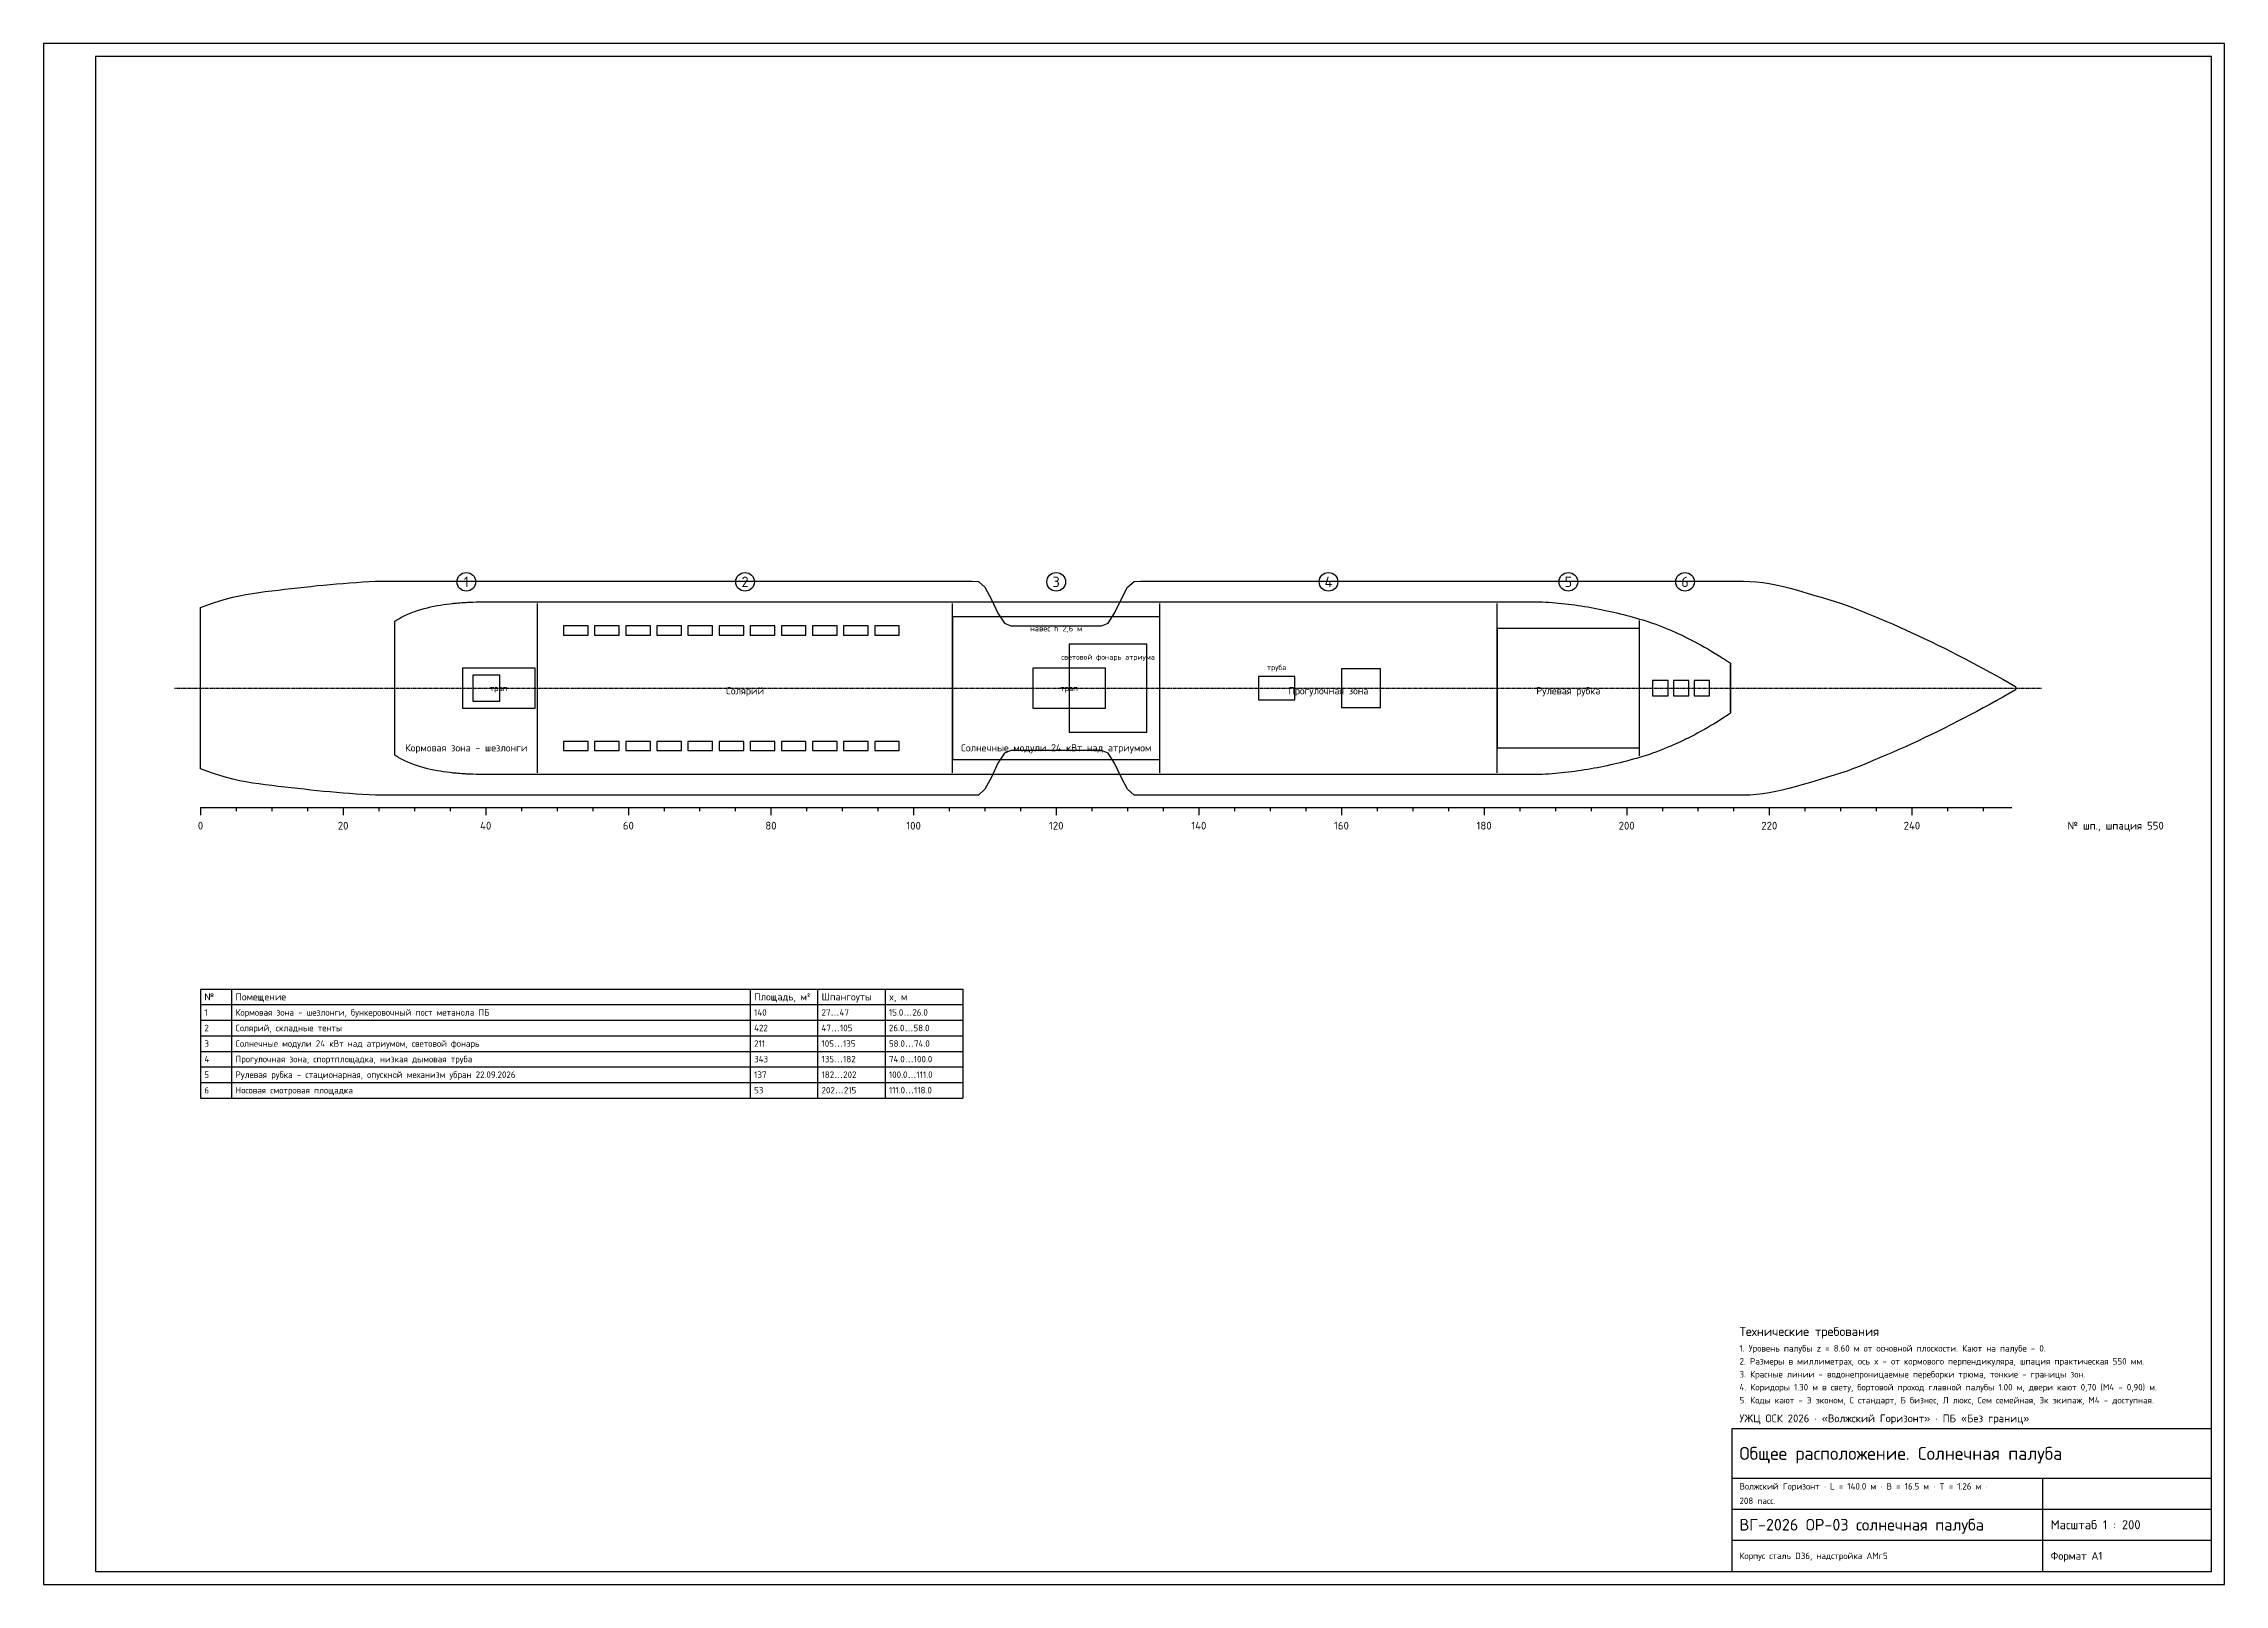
# Model space of a CAD drawing. Header units: millimetres. Extents: x -12100 to 156100, y -69100 to 49700.
import ezdxf
from ezdxf.enums import TextEntityAlignment as Align

# ---------------------------------------------------------------- set-up
doc = ezdxf.new("R2010")
doc.units = ezdxf.units.MM
doc.linetypes.add('CENTER', pattern=[5.08, 3.175, -0.635, 0.635, -0.635])
for name, color, linetype in [('00_РАМКА', 7, 'Continuous'), ('01_ОБШИВКА', 7, 'Continuous'), ('02_ПАЛУБЫ', 4, 'Continuous'), ('05_ОБОРУДОВАНИЕ', 5, 'Continuous'), ('06_ПОМЕЩЕНИЯ', 8, 'Continuous'), ('07_ОСИ', 2, 'CENTER'), ('08_ТЕКСТ', 7, 'Continuous'), ('09_РАЗМЕРЫ', 6, 'Continuous'), ('12_ТРАПЫ_ЛИФТЫ', 6, 'Continuous'), ('14_МЕБЕЛЬ', 252, 'Continuous')]:
    doc.layers.add(name, color=color, linetype=linetype)
doc.styles.add('ГОСТ', font='isocpeur.ttf')

msp = doc.modelspace()

# ---------------------------------------------------------------- linework, layer by layer
at = {"layer": '00_РАМКА'}
for p, q in [((0, -23200), (58800, -23200)), ((0, -23200), (0, -31600)), ((2400, -23200), (2400, -31600)), ((42400, -23200), (42400, -31600)), ((47600, -23200), (47600, -31600)), ((52800, -23200), (52800, -31600)), ((58800, -23200), (58800, -31600)), ((0, -24400), (58800, -24400)), ((0, -25600), (58800, -25600)), ((0, -26800), (58800, -26800)), ((0, -28000), (58800, -28000)), ((0, -29200), (58800, -29200)), ((0, -30400), (58800, -30400)), ((0, -31600), (58800, -31600)), ((118100, -60900), (155100, -60900)), ((142100, -68100), (142100, -60900)), ((118100, -63300), (155100, -63300)), ((118100, -65700), (155100, -65700))]:
    msp.add_line(p, q, dxfattribs=at)
for points in [[(-12100, -69100), (156100, -69100), (156100, 49700), (-12100, 49700)], [(-8100, -68100), (155100, -68100), (155100, 48700), (-8100, 48700)], [(118100, -68100), (155100, -68100), (155100, -57100), (118100, -57100)]]:
    msp.add_lwpolyline(points, close=True, dxfattribs=at)
at = {"layer": '01_ОБШИВКА'}
msp.add_lwpolyline([(0, 6210), (500, 6397), (1000, 6573), (1500, 6736), (2000, 6884), (2500, 7016), (3000, 7131), (3500, 7228), (4000, 7312), (4500, 7386), (5000, 7452), (5500, 7513), (6000, 7571), (6500, 7627), (7000, 7684), (7500, 7741), (8000, 7798), (8500, 7854), (9000, 7907), (9500, 7957), (10000, 8002), (10500, 8043), (11000, 8082), (11500, 8122), (12000, 8161), (12500, 8195), (13000, 8223), (13500, 8242), (14000, 8249), (14500, 8249), (15000, 8249), (15500, 8249), (16000, 8249), (16500, 8249), (17000, 8249), (17500, 8250), (18000, 8250), (18500, 8250), (19000, 8250), (19500, 8250), (20000, 8250), (20500, 8250), (21000, 8250), (21500, 8250), (22000, 8250), (22500, 8250), (23000, 8250), (23500, 8250), (24000, 8250), (24500, 8250), (25000, 8250), (25500, 8250), (26000, 8250), (26500, 8250), (27000, 8250), (27500, 8250), (28000, 8250), (28500, 8250), (29000, 8250), (29500, 8250), (30000, 8250), (30500, 8250), (31000, 8250), (31500, 8250), (32000, 8250), (32500, 8250), (33000, 8250), (33500, 8250), (34000, 8250), (34500, 8250), (35000, 8250), (35500, 8250), (36000, 8250), (36500, 8250), (37000, 8250), (37500, 8250), (38000, 8250), (38500, 8250), (39000, 8250), (39500, 8250), (40000, 8250), (40500, 8250), (41000, 8250), (41500, 8250), (42000, 8250), (42500, 8250), (43000, 8250), (43500, 8250), (44000, 8250), (44500, 8250), (45000, 8250), (45500, 8250), (46000, 8250), (46500, 8250), (47000, 8250), (47500, 8250), (48000, 8250), (48500, 8250), (49000, 8250), (49500, 8250), (50000, 8250), (50500, 8250), (51000, 8250), (51500, 8250), (52000, 8250), (52500, 8250), (53000, 8250), (53500, 8250), (54000, 8250), (54500, 8250), (55000, 8250), (55500, 8250), (56000, 8250), (56500, 8250), (57000, 8250), (57500, 8250), (58000, 8250), (58500, 8250), (59000, 8250), (59500, 8250), (60000, 8236), (60500, 7782), (61000, 6848), (61500, 5791), (62000, 5013), (62500, 4800), (63000, 4800), (63500, 4800), (64000, 4800), (64500, 4800), (65000, 4800), (65500, 4800), (66000, 4800), (66500, 4800), (67000, 4800), (67500, 4800), (68000, 4800), (68500, 4800), (69000, 4800), (69500, 4800), (70000, 5013), (70500, 5791), (71000, 6848), (71500, 7782), (72000, 8236), (72500, 8250), (73000, 8250), (73500, 8250), (74000, 8250), (74500, 8250), (75000, 8250), (75500, 8250), (76000, 8250), (76500, 8250), (77000, 8250), (77500, 8250), (78000, 8250), (78500, 8250), (79000, 8250), (79500, 8250), (80000, 8250), (80500, 8250), (81000, 8250), (81500, 8250), (82000, 8250), (82500, 8250), (83000, 8250), (83500, 8250), (84000, 8250), (84500, 8250), (85000, 8250), (85500, 8250), (86000, 8250), (86500, 8250), (87000, 8250), (87500, 8250), (88000, 8250), (88500, 8250), (89000, 8250), (89500, 8250), (90000, 8250), (90500, 8250), (91000, 8250), (91500, 8250), (92000, 8250), (92500, 8250), (93000, 8250), (93500, 8250), (94000, 8250), (94500, 8250), (95000, 8250), (95500, 8250), (96000, 8250), (96500, 8250), (97000, 8250), (97500, 8250), (98000, 8250), (98500, 8250), (99000, 8250), (99500, 8250), (100000, 8250), (100500, 8250), (101000, 8250), (101500, 8250), (102000, 8250), (102500, 8250), (103000, 8250), (103500, 8250), (104000, 8250), (104500, 8250), (105000, 8250), (105500, 8250), (106000, 8250), (106500, 8250), (107000, 8250), (107500, 8250), (108000, 8250), (108500, 8250), (109000, 8250), (109500, 8250), (110000, 8250), (110500, 8250), (111000, 8250), (111500, 8250), (112000, 8250), (112500, 8250), (113000, 8250), (113500, 8250), (114000, 8250), (114500, 8250), (115000, 8250), (115500, 8250), (116000, 8250), (116500, 8250), (117000, 8250), (117500, 8250), (118000, 8250), (118500, 8250), (119000, 8250), (119500, 8237), (120000, 8200), (120500, 8141), (121000, 8062), (121500, 7966), (122000, 7856), (122500, 7732), (123000, 7599), (123500, 7457), (124000, 7310), (124500, 7160), (125000, 7008), (125500, 6859), (126000, 6712), (126500, 6558), (127000, 6385), (127500, 6198), (128000, 5999), (128500, 5794), (129000, 5585), (129500, 5378), (130000, 5169), (130500, 4954), (131000, 4734), (131500, 4509), (132000, 4280), (132500, 4048), (133000, 3813), (133500, 3574), (134000, 3330), (134500, 3082), (135000, 2830), (135500, 2574), (136000, 2315), (136500, 2053), (137000, 1788), (137500, 1519), (138000, 1246), (138500, 970), (139000, 690), (139500, 406), (140000, 119), (140000, -119), (139500, -406), (139000, -690), (138500, -970), (138000, -1246), (137500, -1519), (137000, -1788), (136500, -2053), (136000, -2315), (135500, -2574), (135000, -2830), (134500, -3082), (134000, -3330), (133500, -3574), (133000, -3813), (132500, -4048), (132000, -4280), (131500, -4509), (131000, -4734), (130500, -4954), (130000, -5169), (129500, -5378), (129000, -5585), (128500, -5794), (128000, -5999), (127500, -6198), (127000, -6385), (126500, -6558), (126000, -6712), (125500, -6859), (125000, -7008), (124500, -7160), (124000, -7310), (123500, -7457), (123000, -7599), (122500, -7732), (122000, -7856), (121500, -7966), (121000, -8062), (120500, -8141), (120000, -8200), (119500, -8237), (119000, -8250), (118500, -8250), (118000, -8250), (117500, -8250), (117000, -8250), (116500, -8250), (116000, -8250), (115500, -8250), (115000, -8250), (114500, -8250), (114000, -8250), (113500, -8250), (113000, -8250), (112500, -8250), (112000, -8250), (111500, -8250), (111000, -8250), (110500, -8250), (110000, -8250), (109500, -8250), (109000, -8250), (108500, -8250), (108000, -8250), (107500, -8250), (107000, -8250), (106500, -8250), (106000, -8250), (105500, -8250), (105000, -8250), (104500, -8250), (104000, -8250), (103500, -8250), (103000, -8250), (102500, -8250), (102000, -8250), (101500, -8250), (101000, -8250), (100500, -8250), (100000, -8250), (99500, -8250), (99000, -8250), (98500, -8250), (98000, -8250), (97500, -8250), (97000, -8250), (96500, -8250), (96000, -8250), (95500, -8250), (95000, -8250), (94500, -8250), (94000, -8250), (93500, -8250), (93000, -8250), (92500, -8250), (92000, -8250), (91500, -8250), (91000, -8250), (90500, -8250), (90000, -8250), (89500, -8250), (89000, -8250), (88500, -8250), (88000, -8250), (87500, -8250), (87000, -8250), (86500, -8250), (86000, -8250), (85500, -8250), (85000, -8250), (84500, -8250), (84000, -8250), (83500, -8250), (83000, -8250), (82500, -8250), (82000, -8250), (81500, -8250), (81000, -8250), (80500, -8250), (80000, -8250), (79500, -8250), (79000, -8250), (78500, -8250), (78000, -8250), (77500, -8250), (77000, -8250), (76500, -8250), (76000, -8250), (75500, -8250), (75000, -8250), (74500, -8250), (74000, -8250), (73500, -8250), (73000, -8250), (72500, -8250), (72000, -8236), (71500, -7782), (71000, -6848), (70500, -5791), (70000, -5013), (69500, -4800), (69000, -4800), (68500, -4800), (68000, -4800), (67500, -4800), (67000, -4800), (66500, -4800), (66000, -4800), (65500, -4800), (65000, -4800), (64500, -4800), (64000, -4800), (63500, -4800), (63000, -4800), (62500, -4800), (62000, -5013), (61500, -5791), (61000, -6848), (60500, -7782), (60000, -8236), (59500, -8250), (59000, -8250), (58500, -8250), (58000, -8250), (57500, -8250), (57000, -8250), (56500, -8250), (56000, -8250), (55500, -8250), (55000, -8250), (54500, -8250), (54000, -8250), (53500, -8250), (53000, -8250), (52500, -8250), (52000, -8250), (51500, -8250), (51000, -8250), (50500, -8250), (50000, -8250), (49500, -8250), (49000, -8250), (48500, -8250), (48000, -8250), (47500, -8250), (47000, -8250), (46500, -8250), (46000, -8250), (45500, -8250), (45000, -8250), (44500, -8250), (44000, -8250), (43500, -8250), (43000, -8250), (42500, -8250), (42000, -8250), (41500, -8250), (41000, -8250), (40500, -8250), (40000, -8250), (39500, -8250), (39000, -8250), (38500, -8250), (38000, -8250), (37500, -8250), (37000, -8250), (36500, -8250), (36000, -8250), (35500, -8250), (35000, -8250), (34500, -8250), (34000, -8250), (33500, -8250), (33000, -8250), (32500, -8250), (32000, -8250), (31500, -8250), (31000, -8250), (30500, -8250), (30000, -8250), (29500, -8250), (29000, -8250), (28500, -8250), (28000, -8250), (27500, -8250), (27000, -8250), (26500, -8250), (26000, -8250), (25500, -8250), (25000, -8250), (24500, -8250), (24000, -8250), (23500, -8250), (23000, -8250), (22500, -8250), (22000, -8250), (21500, -8250), (21000, -8250), (20500, -8250), (20000, -8250), (19500, -8250), (19000, -8250), (18500, -8250), (18000, -8250), (17500, -8250), (17000, -8249), (16500, -8249), (16000, -8249), (15500, -8249), (15000, -8249), (14500, -8249), (14000, -8249), (13500, -8242), (13000, -8223), (12500, -8195), (12000, -8161), (11500, -8122), (11000, -8082), (10500, -8043), (10000, -8002), (9500, -7957), (9000, -7907), (8500, -7854), (8000, -7798), (7500, -7741), (7000, -7684), (6500, -7627), (6000, -7571), (5500, -7513), (5000, -7452), (4500, -7386), (4000, -7312), (3500, -7228), (3000, -7131), (2500, -7016), (2000, -6884), (1500, -6736), (1000, -6573), (500, -6397), (0, -6210)], close=True, dxfattribs=at)
at = {"layer": '02_ПАЛУБЫ'}
for points in [[(15000, 5167), (15150, 5267), (15250, 5330), (15300, 5360), (15450, 5446), (15500, 5474), (15600, 5526), (15750, 5601), (16000, 5716), (16250, 5819), (16500, 5912), (16750, 5997), (17000, 6074), (17250, 6144), (17500, 6207), (17750, 6265), (18000, 6317), (18250, 6365), (18500, 6408), (18750, 6446), (19000, 6481), (19250, 6511), (19400, 6528), (19500, 6539), (19550, 6544), (19700, 6558), (19750, 6563), (19850, 6571), (20000, 6583), (20150, 6595), (20250, 6601), (20300, 6605), (20450, 6614), (20500, 6617), (20600, 6622), (20750, 6630), (21000, 6640), (21250, 6649), (21500, 6655), (21750, 6660), (22000, 6663), (22250, 6665), (22500, 6666), (22750, 6667), (23000, 6667), (23250, 6667), (23500, 6667), (23750, 6667), (24000, 6667), (24500, 6667), (25000, 6667), (25500, 6667), (26000, 6667), (26500, 6667), (27000, 6667), (27500, 6667), (28000, 6667), (28500, 6667), (29000, 6667), (29500, 6667), (30000, 6667), (30500, 6667), (31000, 6667), (31500, 6667), (32000, 6667), (32500, 6667), (33000, 6667), (33500, 6667), (34000, 6667), (34500, 6667), (35000, 6667), (35500, 6667), (36000, 6667), (36500, 6667), (37000, 6667), (37500, 6667), (38000, 6667), (38500, 6667), (39000, 6667), (39500, 6667), (40000, 6667), (40500, 6667), (41000, 6667), (41500, 6667), (42000, 6667), (42500, 6667), (43000, 6667), (43500, 6667), (44000, 6667), (44500, 6667), (45000, 6667), (45500, 6667), (46000, 6667), (46500, 6667), (47000, 6667), (47500, 6667), (48000, 6667), (48500, 6667), (49000, 6667), (49500, 6667), (50000, 6667), (50500, 6667), (51000, 6667), (51500, 6667), (52000, 6667), (52500, 6667), (53000, 6667), (53500, 6667), (54000, 6667), (54500, 6667), (55000, 6667), (55500, 6667), (56000, 6667), (56500, 6667), (57000, 6667), (57400, 6667), (57500, 6667), (57550, 6667), (57700, 6667), (57850, 6667), (58000, 6667), (58150, 6667), (58300, 6667), (58450, 6667), (58500, 6667), (58600, 6667), (59000, 6667), (59500, 6667), (60000, 6667), (60500, 6667), (61000, 6667), (61500, 6667), (62000, 6667), (62500, 6667), (63000, 6667), (63500, 6667), (64000, 6667), (64500, 6667), (65000, 6667), (65500, 6667), (66000, 6667), (66500, 6667), (67000, 6667), (67500, 6667), (68000, 6667), (68500, 6667), (69000, 6667), (69500, 6667), (70000, 6667), (70500, 6667), (71000, 6667), (71500, 6667), (72000, 6667), (72500, 6667), (73000, 6667), (73400, 6667), (73500, 6667), (73550, 6667), (73700, 6667), (73850, 6667), (74000, 6667), (74150, 6667), (74300, 6667), (74450, 6667), (74500, 6667), (74600, 6667), (75000, 6667), (75500, 6667), (76000, 6667), (76500, 6667), (77000, 6667), (77500, 6667), (78000, 6667), (78500, 6667), (79000, 6667), (79500, 6667), (80000, 6667), (80500, 6667), (81000, 6667), (81500, 6667), (82000, 6667), (82500, 6667), (83000, 6667), (83500, 6667), (84000, 6667), (84500, 6667), (85000, 6667), (85500, 6667), (86000, 6667), (86500, 6667), (87000, 6667), (87500, 6667), (88000, 6667), (88500, 6667), (89000, 6667), (89500, 6667), (90000, 6667), (90500, 6667), (91000, 6667), (91500, 6667), (92000, 6667), (92500, 6667), (93000, 6667), (93500, 6667), (94000, 6667), (94500, 6667), (95000, 6667), (95500, 6667), (96000, 6667), (96500, 6667), (97000, 6667), (97500, 6667), (98000, 6667), (98500, 6667), (99000, 6667), (99500, 6667), (100000, 6667), (100500, 6667), (101000, 6667), (101250, 6667), (101500, 6667), (101750, 6667), (102000, 6667), (102250, 6667), (102500, 6667), (102750, 6667), (103000, 6664), (103250, 6658), (103500, 6648), (103750, 6636), (104000, 6621), (104250, 6603), (104500, 6583), (104750, 6561), (105000, 6537), (105250, 6510), (105500, 6481), (105750, 6450), (106000, 6417), (106250, 6382), (106500, 6345), (106750, 6306), (107000, 6265), (107250, 6222), (107500, 6177), (107750, 6129), (108000, 6080), (108250, 6029), (108500, 5976), (108750, 5921), (109000, 5864), (109250, 5805), (109500, 5744), (109750, 5681), (110000, 5616), (110250, 5549), (110500, 5480), (110750, 5408), (111000, 5335), (111250, 5259), (111500, 5182), (111750, 5101), (112000, 5015), (112250, 4926), (112500, 4833), (112750, 4736), (113000, 4635), (113250, 4531), (113400, 4468), (113500, 4424), (113550, 4402), (113700, 4336), (113750, 4314), (113850, 4269), (114000, 4200), (114150, 4130), (114250, 4083), (114300, 4059), (114450, 3987), (114500, 3963), (114600, 3914), (114750, 3840), (115000, 3713), (115250, 3584), (115500, 3451), (115750, 3315), (116000, 3175), (116250, 3033), (116500, 2887), (116750, 2737), (117000, 2583), (117250, 2425), (117400, 2328), (117500, 2263), (117550, 2230), (117700, 2130), (117750, 2096), (117850, 2027), (118000, 1923), (118000, -1923), (117850, -2027), (117750, -2096), (117700, -2130), (117550, -2230), (117500, -2263), (117400, -2328), (117250, -2425), (117000, -2583), (116750, -2737), (116500, -2887), (116250, -3033), (116000, -3175), (115750, -3315), (115500, -3451), (115250, -3584), (115000, -3713), (114750, -3840), (114600, -3914), (114500, -3963), (114450, -3987), (114300, -4059), (114250, -4083), (114150, -4130), (114000, -4200), (113850, -4269), (113750, -4314), (113700, -4336), (113550, -4402), (113500, -4424), (113400, -4468), (113250, -4531), (113000, -4635), (112750, -4736), (112500, -4833), (112250, -4926), (112000, -5015), (111750, -5101), (111500, -5182), (111250, -5259), (111000, -5335), (110750, -5408), (110500, -5480), (110250, -5549), (110000, -5616), (109750, -5681), (109500, -5744), (109250, -5805), (109000, -5864), (108750, -5921), (108500, -5976), (108250, -6029), (108000, -6080), (107750, -6129), (107500, -6177), (107250, -6222), (107000, -6265), (106750, -6306), (106500, -6345), (106250, -6382), (106000, -6417), (105750, -6450), (105500, -6481), (105250, -6510), (105000, -6537), (104750, -6561), (104500, -6583), (104250, -6603), (104000, -6621), (103750, -6636), (103500, -6648), (103250, -6658), (103000, -6664), (102750, -6667), (102500, -6667), (102250, -6667), (102000, -6667), (101750, -6667), (101500, -6667), (101250, -6667), (101000, -6667), (100500, -6667), (100000, -6667), (99500, -6667), (99000, -6667), (98500, -6667), (98000, -6667), (97500, -6667), (97000, -6667), (96500, -6667), (96000, -6667), (95500, -6667), (95000, -6667), (94500, -6667), (94000, -6667), (93500, -6667), (93000, -6667), (92500, -6667), (92000, -6667), (91500, -6667), (91000, -6667), (90500, -6667), (90000, -6667), (89500, -6667), (89000, -6667), (88500, -6667), (88000, -6667), (87500, -6667), (87000, -6667), (86500, -6667), (86000, -6667), (85500, -6667), (85000, -6667), (84500, -6667), (84000, -6667), (83500, -6667), (83000, -6667), (82500, -6667), (82000, -6667), (81500, -6667), (81000, -6667), (80500, -6667), (80000, -6667), (79500, -6667), (79000, -6667), (78500, -6667), (78000, -6667), (77500, -6667), (77000, -6667), (76500, -6667), (76000, -6667), (75500, -6667), (75000, -6667), (74600, -6667), (74500, -6667), (74450, -6667), (74300, -6667), (74150, -6667), (74000, -6667), (73850, -6667), (73700, -6667), (73550, -6667), (73500, -6667), (73400, -6667), (73000, -6667), (72500, -6667), (72000, -6667), (71500, -6667), (71000, -6667), (70500, -6667), (70000, -6667), (69500, -6667), (69000, -6667), (68500, -6667), (68000, -6667), (67500, -6667), (67000, -6667), (66500, -6667), (66000, -6667), (65500, -6667), (65000, -6667), (64500, -6667), (64000, -6667), (63500, -6667), (63000, -6667), (62500, -6667), (62000, -6667), (61500, -6667), (61000, -6667), (60500, -6667), (60000, -6667), (59500, -6667), (59000, -6667), (58600, -6667), (58500, -6667), (58450, -6667), (58300, -6667), (58150, -6667), (58000, -6667), (57850, -6667), (57700, -6667), (57550, -6667), (57500, -6667), (57400, -6667), (57000, -6667), (56500, -6667), (56000, -6667), (55500, -6667), (55000, -6667), (54500, -6667), (54000, -6667), (53500, -6667), (53000, -6667), (52500, -6667), (52000, -6667), (51500, -6667), (51000, -6667), (50500, -6667), (50000, -6667), (49500, -6667), (49000, -6667), (48500, -6667), (48000, -6667), (47500, -6667), (47000, -6667), (46500, -6667), (46000, -6667), (45500, -6667), (45000, -6667), (44500, -6667), (44000, -6667), (43500, -6667), (43000, -6667), (42500, -6667), (42000, -6667), (41500, -6667), (41000, -6667), (40500, -6667), (40000, -6667), (39500, -6667), (39000, -6667), (38500, -6667), (38000, -6667), (37500, -6667), (37000, -6667), (36500, -6667), (36000, -6667), (35500, -6667), (35000, -6667), (34500, -6667), (34000, -6667), (33500, -6667), (33000, -6667), (32500, -6667), (32000, -6667), (31500, -6667), (31000, -6667), (30500, -6667), (30000, -6667), (29500, -6667), (29000, -6667), (28500, -6667), (28000, -6667), (27500, -6667), (27000, -6667), (26500, -6667), (26000, -6667), (25500, -6667), (25000, -6667), (24500, -6667), (24000, -6667), (23750, -6667), (23500, -6667), (23250, -6667), (23000, -6667), (22750, -6667), (22500, -6666), (22250, -6665), (22000, -6663), (21750, -6660), (21500, -6655), (21250, -6649), (21000, -6640), (20750, -6630), (20600, -6622), (20500, -6617), (20450, -6614), (20300, -6605), (20250, -6601), (20150, -6595), (20000, -6583), (19850, -6571), (19750, -6563), (19700, -6558), (19550, -6544), (19500, -6539), (19400, -6528), (19250, -6511), (19000, -6481), (18750, -6446), (18500, -6408), (18250, -6365), (18000, -6317), (17750, -6265), (17500, -6207), (17250, -6144), (17000, -6074), (16750, -5997), (16500, -5912), (16250, -5819), (16000, -5716), (15750, -5601), (15600, -5526), (15500, -5474), (15450, -5446), (15300, -5360), (15250, -5330), (15150, -5267), (15000, -5167)], [(67000, -3400), (73000, -3400), (73000, 3400), (67000, 3400)], [(100000, -4600), (111000, -4600), (111000, 4600), (100000, 4600)]]:
    msp.add_lwpolyline(points, close=True, dxfattribs=at)
at = {"layer": '05_ОБОРУДОВАНИЕ'}
for points in [[(58000, -5500), (74000, -5500), (74000, 5500), (58000, 5500)], [(81600, -900), (84400, -900), (84400, 900), (81600, 900)]]:
    msp.add_lwpolyline(points, close=True, dxfattribs=at)
at = {"layer": '06_ПОМЕЩЕНИЯ'}
for p, q in [((15000, -5050), (15000, 5050)), ((26000, -6535), (26000, 6535)), ((26000, -6535), (26000, 6535)), ((58000, -6535), (58000, 6535)), ((58000, -6535), (58000, 6535)), ((74000, -6535), (74000, 6535)), ((74000, -6535), (74000, 6535)), ((100000, -6535), (100000, 6535)), ((100000, -6535), (100000, 6535)), ((111000, -5213), (111000, 5213)), ((111000, -5213), (111000, 5213)), ((118000, -1812), (118000, 1812))]:
    msp.add_line(p, q, dxfattribs=at)
for centre in [(20500, 8200), (42000, 8200), (66000, 8200), (87000, 8200), (105500, 8200), (114500, 8200)]:
    msp.add_circle(centre, 720, dxfattribs=at)
at = {"layer": '07_ОСИ'}
msp.add_line((-2000, 0), (142000, 0), dxfattribs=at)
at = {"layer": '09_РАЗМЕРЫ'}
for p, q in [((0, -9200), (0, -9800)), ((0, -9200), (139700, -9200)), ((2750, -9200), (2750, -9480)), ((5500, -9200), (5500, -9480)), ((8250, -9200), (8250, -9480)), ((11000, -9200), (11000, -9800)), ((13750, -9200), (13750, -9480)), ((16500, -9200), (16500, -9480)), ((19250, -9200), (19250, -9480)), ((22000, -9200), (22000, -9800)), ((24750, -9200), (24750, -9480)), ((27500, -9200), (27500, -9480)), ((30250, -9200), (30250, -9480)), ((33000, -9200), (33000, -9800)), ((35750, -9200), (35750, -9480)), ((38500, -9200), (38500, -9480)), ((41250, -9200), (41250, -9480)), ((44000, -9200), (44000, -9800)), ((46750, -9200), (46750, -9480)), ((49500, -9200), (49500, -9480)), ((52250, -9200), (52250, -9480)), ((55000, -9200), (55000, -9800)), ((57750, -9200), (57750, -9480)), ((60500, -9200), (60500, -9480)), ((63250, -9200), (63250, -9480)), ((66000, -9200), (66000, -9800)), ((68750, -9200), (68750, -9480)), ((71500, -9200), (71500, -9480)), ((74250, -9200), (74250, -9480)), ((77000, -9200), (77000, -9800)), ((79750, -9200), (79750, -9480)), ((82500, -9200), (82500, -9480)), ((85250, -9200), (85250, -9480)), ((88000, -9200), (88000, -9800)), ((90750, -9200), (90750, -9480)), ((93500, -9200), (93500, -9480)), ((96250, -9200), (96250, -9480)), ((99000, -9200), (99000, -9800)), ((101750, -9200), (101750, -9480)), ((104500, -9200), (104500, -9480)), ((107250, -9200), (107250, -9480)), ((110000, -9200), (110000, -9800)), ((112750, -9200), (112750, -9480)), ((115500, -9200), (115500, -9480)), ((118250, -9200), (118250, -9480)), ((121000, -9200), (121000, -9800)), ((123750, -9200), (123750, -9480)), ((126500, -9200), (126500, -9480)), ((129250, -9200), (129250, -9480)), ((132000, -9200), (132000, -9800)), ((134750, -9200), (134750, -9480)), ((137500, -9200), (137500, -9480))]:
    msp.add_line(p, q, dxfattribs=at)
at = {"layer": '12_ТРАПЫ_ЛИФТЫ'}
for points in [[(20200, -1550), (25800, -1550), (25800, 1550), (20200, 1550)], [(21000, -1000), (23100, -1000), (23100, 1000), (21000, 1000)], [(64200, -1550), (69800, -1550), (69800, 1550), (64200, 1550)]]:
    msp.add_lwpolyline(points, close=True, dxfattribs=at)
at = {"layer": '14_МЕБЕЛЬ'}
for points in [[(28000, 4100), (29900, 4100), (29900, 4800), (28000, 4800)], [(30400, 4100), (32300, 4100), (32300, 4800), (30400, 4800)], [(32800, 4100), (34700, 4100), (34700, 4800), (32800, 4800)], [(35200, 4100), (37100, 4100), (37100, 4800), (35200, 4800)], [(37600, 4100), (39500, 4100), (39500, 4800), (37600, 4800)], [(40000, 4100), (41900, 4100), (41900, 4800), (40000, 4800)], [(42400, 4100), (44300, 4100), (44300, 4800), (42400, 4800)], [(44800, 4100), (46700, 4100), (46700, 4800), (44800, 4800)], [(47200, 4100), (49100, 4100), (49100, 4800), (47200, 4800)], [(49600, 4100), (51500, 4100), (51500, 4800), (49600, 4800)], [(52000, 4100), (53900, 4100), (53900, 4800), (52000, 4800)], [(88000, -1500), (91000, -1500), (91000, 1500), (88000, 1500)], [(112000, -600), (113200, -600), (113200, 600), (112000, 600)], [(113600, -600), (114800, -600), (114800, 600), (113600, 600)], [(115200, -600), (116400, -600), (116400, 600), (115200, 600)], [(28000, -4800), (29900, -4800), (29900, -4100), (28000, -4100)], [(30400, -4800), (32300, -4800), (32300, -4100), (30400, -4100)], [(32800, -4800), (34700, -4800), (34700, -4100), (32800, -4100)], [(35200, -4800), (37100, -4800), (37100, -4100), (35200, -4100)], [(37600, -4800), (39500, -4800), (39500, -4100), (37600, -4100)], [(40000, -4800), (41900, -4800), (41900, -4100), (40000, -4100)], [(42400, -4800), (44300, -4800), (44300, -4100), (42400, -4100)], [(44800, -4800), (46700, -4800), (46700, -4100), (44800, -4100)], [(47200, -4800), (49100, -4800), (49100, -4100), (47200, -4100)], [(49600, -4800), (51500, -4800), (51500, -4100), (49600, -4100)], [(52000, -4800), (53900, -4800), (53900, -4100), (52000, -4100)]]:
    msp.add_lwpolyline(points, close=True, dxfattribs=at)

# ---------------------------------------------------------------- texts
at = {"layer": '02_ПАЛУБЫ', "style": 'ГОСТ'}
msp.add_text('световой фонарь атриума', height=400, dxfattribs=at).set_placement((70000, 2400), align=Align.MIDDLE_CENTER)
at = {"layer": '05_ОБОРУДОВАНИЕ', "style": 'ГОСТ'}
for s, height, p in [('навес h 2,6 м', 440, (66000, 4600)), ('труба', 400, (83000, 1600))]:
    msp.add_text(s, height=height, dxfattribs=at).set_placement(p, align=Align.MIDDLE_CENTER)
at = {"layer": '06_ПОМЕЩЕНИЯ', "style": 'ГОСТ'}
for s, height, p in [('1', 800, (20500, 8200)), ('2', 800, (42000, 8200)), ('3', 800, (66000, 8200)), ('4', 800, (87000, 8200)), ('5', 800, (105500, 8200)), ('6', 800, (114500, 8200)), ('Солярий', 560, (42000, -200)), ('Прогулочная зона', 560, (87000, -200)), ('Рулевая рубка', 560, (105500, -200)), ('Кормовая зона - шезлонги', 560, (20500, -4600)), ('Солнечные модули 24 кВт над атриумом', 560, (66000, -4600))]:
    msp.add_text(s, height=height, dxfattribs=at).set_placement(p, align=Align.MIDDLE_CENTER)
at = {"layer": '08_ТЕКСТ', "style": 'ГОСТ'}
for s, height, p in [('№', 560, (300, -23800)), ('Помещение', 560, (2700, -23800)), ('Площадь, м²', 560, (42700, -23800)), ('Шпангоуты', 560, (47900, -23800)), ('1', 500, (300, -25000)), ('Кормовая зона - шезлонги, бункеровочный пост метанола ПБ', 500, (2700, -25000)), ('140', 500, (42700, -25000)), ('27…47', 500, (47900, -25000)), ('15.0…26.0', 500, (53100, -25000)), ('x, м', 560, (53100, -23800)), ('2', 500, (300, -26200)), ('Солярий, складные тенты', 500, (2700, -26200)), ('422', 500, (42700, -26200)), ('47…105', 500, (47900, -26200)), ('26.0…58.0', 500, (53100, -26200)), ('3', 500, (300, -27400)), ('4', 500, (300, -28600)), ('Солнечные модули 24 кВт над атриумом, световой фонарь', 500, (2700, -27400)), ('Прогулочная зона, спортплощадка, низкая дымовая труба', 500, (2700, -28600)), ('211', 500, (42700, -27400)), ('343', 500, (42700, -28600)), ('105…135', 500, (47900, -27400)), ('135…182', 500, (47900, -28600)), ('74.0…100.0', 500, (53100, -28600)), ('58.0…74.0', 500, (53100, -27400)), ('5', 500, (300, -29800)), ('Рулевая рубка - стационарная, опускной механизм убран 22.09.2026', 500, (2700, -29800)), ('137', 500, (42700, -29800)), ('182…202', 500, (47900, -29800)), ('100.0…111.0', 500, (53100, -29800)), ('6', 500, (300, -31000)), ('Носовая смотровая площадка', 500, (2700, -31000)), ('53', 500, (42700, -31000)), ('202…215', 500, (47900, -31000)), ('111.0…118.0', 500, (53100, -31000)), ('Технические требования', 700, (118700, -49600)), ('1. Уровень палубы z = 8.60 м от основной плоскости. Кают на палубе - 0.', 500, (118700, -50900)), ('2. Размеры в миллиметрах, ось x - от кормового перпендикуляра, шпация практическая 550 мм.', 500, (118700, -51900)), ('3. Красные линии - водонепроницаемые переборки трюма, тонкие - границы зон.', 500, (118700, -52900)), ('4. Коридоры 1.30 м в свету, бортовой проход главной палубы 1.00 м, двери кают 0,70 (М4 - 0,90) м.', 500, (118700, -53900)), ('5. Коды кают - Э эконом, С стандарт, Б бизнес, Л люкс, Сем семейная, Эк экипаж, М4 - доступная.', 500, (118700, -54900)), ('УЖЦ ОСК 2026 · «Волжский Горизонт» · ПБ «Без границ»', 600, (118700, -56300)), ('Общее расположение. Солнечная палуба', 1000, (118700, -59000)), ('Волжский Горизонт · L = 140.0 м · B = 16.5 м · T = 1.26 м ·', 500, (118700, -61540)), ('208 пасс.', 500, (118700, -62660)), ('ВГ-2026 ОР-03 солнечная палуба', 900, (118700, -64500)), ('Масштаб 1 : 200', 700, (142700, -64500)), ('Корпус сталь D36, надстройка АМг5', 500, (118700, -66900)), ('Формат A1', 600, (142700, -66900))]:
    msp.add_text(s, height=height, dxfattribs=at).set_placement(p, align=Align.MIDDLE_LEFT)
at = {"layer": '09_РАЗМЕРЫ', "style": 'ГОСТ'}
for s, p in [('0', (0, -10600)), ('20', (11000, -10600)), ('40', (22000, -10600)), ('60', (33000, -10600)), ('80', (44000, -10600)), ('100', (55000, -10600)), ('120', (66000, -10600)), ('140', (77000, -10600)), ('160', (88000, -10600)), ('180', (99000, -10600)), ('200', (110000, -10600)), ('220', (121000, -10600)), ('240', (132000, -10600))]:
    msp.add_text(s, height=600, dxfattribs=at).set_placement(p, align=Align.MIDDLE_CENTER)
msp.add_text('№ шп., шпация 550', height=600, dxfattribs=at).set_placement((144000, -10600), align=Align.MIDDLE_LEFT)
at = {"layer": '12_ТРАПЫ_ЛИФТЫ', "style": 'ГОСТ'}
for p in [(23000, 0), (67000, 0)]:
    msp.add_text('трап', height=440, dxfattribs=at).set_placement(p, align=Align.MIDDLE_CENTER)

doc.saveas('drawing.dxf')
